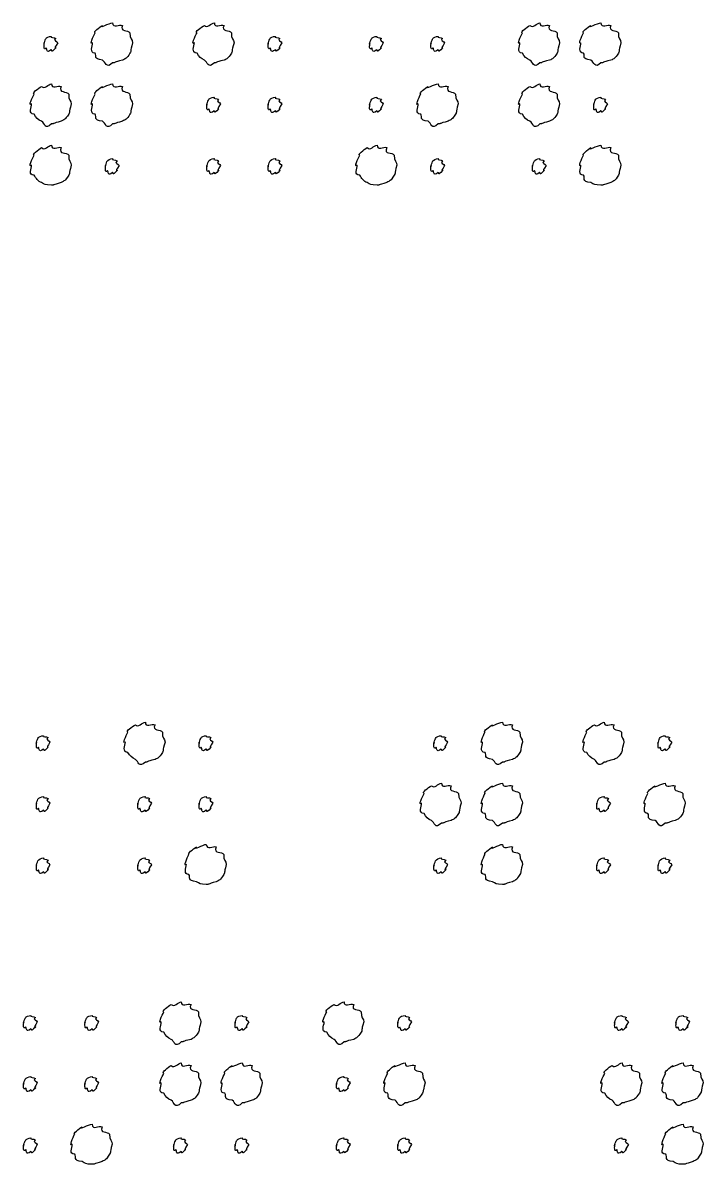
# Model space of a CAD drawing. Header units: millimetres. Extents: x 32 to 178, y 41 to 266.
# Drawn here: x 147.73 to 159.36, y 210.85 to 230.36 of the extents above; entities that cross this region are included whole.
import ezdxf

# ---------------------------------------------------------------- set-up
doc = ezdxf.new("R2010")
doc.units = ezdxf.units.MM
doc.layers.get('0').update_dxf_attribs({"linetype": 'CONTINUOUS'})

msp = doc.modelspace()

# ---------------------------------------------------------------- linework, layer by layer
at = {"color": 0}
for p, q in [((149.268, 230.357), (149.268, 230.357)), ((151.008, 230.357), (151.008, 230.357)), ((156.573, 230.357), (156.573, 230.357)), ((157.614, 230.357), (157.614, 230.357)), ((148.22, 230.125), (148.22, 230.125)), ((152.05, 230.125), (152.05, 230.125)), ((153.785, 230.125), (153.785, 230.125)), ((154.832, 230.125), (154.832, 230.125)), ((148.226, 229.315), (148.226, 229.315)), ((149.268, 229.315), (149.268, 229.315)), ((154.832, 229.315), (154.832, 229.315)), ((156.573, 229.315), (156.573, 229.315)), ((151.003, 229.084), (151.003, 229.084)), ((152.05, 229.084), (152.05, 229.084)), ((153.785, 229.084), (153.785, 229.084)), ((157.614, 229.084), (157.614, 229.084)), ((148.226, 228.268), (148.226, 228.268)), ((153.79, 228.268), (153.79, 228.268)), ((157.614, 228.268), (157.614, 228.268)), ((149.268, 228.036), (149.268, 228.036)), ((151.003, 228.036), (151.003, 228.036)), ((152.05, 228.036), (152.05, 228.036)), ((154.832, 228.036), (154.832, 228.036)), ((156.567, 228.036), (156.567, 228.036)), ((149.829, 218.408), (149.829, 218.408)), ((155.932, 218.408), (155.932, 218.408)), ((157.672, 218.408), (157.672, 218.408)), ((148.088, 218.176), (148.088, 218.176)), ((150.87, 218.176), (150.87, 218.176)), ((154.885, 218.176), (154.885, 218.176)), ((158.714, 218.176), (158.714, 218.176)), ((154.89, 217.366), (154.89, 217.366)), ((155.932, 217.366), (155.932, 217.366)), ((158.714, 217.366), (158.714, 217.366)), ((148.088, 217.135), (148.088, 217.135)), ((149.823, 217.135), (149.823, 217.135)), ((150.87, 217.135), (150.87, 217.135)), ((157.667, 217.135), (157.667, 217.135)), ((150.87, 216.319), (150.87, 216.319)), ((155.932, 216.319), (155.932, 216.319)), ((148.088, 216.087), (148.088, 216.087)), ((149.823, 216.087), (149.823, 216.087)), ((154.885, 216.087), (154.885, 216.087)), ((157.667, 216.087), (157.667, 216.087)), ((158.714, 216.087), (158.714, 216.087)), ((150.443, 213.628), (150.443, 213.628)), ((153.225, 213.628), (153.225, 213.628)), ((147.872, 213.396), (147.872, 213.396)), ((148.919, 213.396), (148.919, 213.396)), ((151.485, 213.396), (151.485, 213.396)), ((154.267, 213.396), (154.267, 213.396)), ((157.973, 213.396), (157.973, 213.396)), ((159.02, 213.396), (159.02, 213.396)), ((150.443, 212.586), (150.443, 212.586)), ((151.485, 212.586), (151.485, 212.586)), ((154.267, 212.586), (154.267, 212.586)), ((157.978, 212.586), (157.978, 212.586)), ((159.02, 212.586), (159.02, 212.586)), ((147.872, 212.354), (147.872, 212.354)), ((148.919, 212.354), (148.919, 212.354)), ((153.22, 212.354), (153.22, 212.354)), ((148.919, 211.539), (148.919, 211.539)), ((159.02, 211.539), (159.02, 211.539)), ((147.872, 211.307), (147.872, 211.307)), ((150.438, 211.307), (150.438, 211.307)), ((151.485, 211.307), (151.485, 211.307)), ((153.22, 211.307), (153.22, 211.307)), ((154.267, 211.307), (154.267, 211.307)), ((157.973, 211.307), (157.973, 211.307))]:
    msp.add_line(p, q, dxfattribs=at)
for points in [[(149.097, 230.313), (149.038, 230.255), (149.208, 230.357), (149.268, 230.357)], [(149.268, 230.357), (149.273, 230.255), (149.383, 230.342), (149.438, 230.313)], [(150.837, 230.313), (150.89, 230.255), (150.949, 230.357), (151.008, 230.357)], [(151.008, 230.357), (151.004, 230.255), (151.118, 230.342), (151.173, 230.313)], [(156.402, 230.313), (156.454, 230.255), (156.513, 230.357), (156.573, 230.357)], [(156.573, 230.357), (156.568, 230.255), (156.683, 230.342), (156.738, 230.313)], [(157.444, 230.313), (157.384, 230.255), (157.555, 230.357), (157.614, 230.357)], [(157.614, 230.357), (157.62, 230.255), (157.73, 230.342), (157.786, 230.313)], [(148.132, 230.092), (148.127, 230.101), (148.183, 230.125), (148.22, 230.125)], [(148.22, 230.125), (148.193, 230.101), (148.276, 230.114), (148.298, 230.092)], [(148.926, 230.015), (148.868, 229.968), (148.94, 230.131), (148.97, 230.186)], [(148.97, 230.186), (148.931, 230.197), (149.044, 230.283), (149.097, 230.313)], [(149.438, 230.313), (149.383, 230.197), (149.535, 230.241), (149.565, 230.186)], [(149.565, 230.186), (149.56, 230.087), (149.61, 230.073), (149.61, 230.015)], [(150.666, 230.015), (150.603, 229.968), (150.68, 230.131), (150.711, 230.186)], [(150.711, 230.186), (150.662, 230.197), (150.782, 230.283), (150.837, 230.313)], [(151.173, 230.313), (151.114, 230.197), (151.27, 230.241), (151.3, 230.186)], [(151.3, 230.186), (151.291, 230.087), (151.344, 230.073), (151.344, 230.015)], [(151.962, 230.092), (151.959, 230.101), (152.013, 230.125), (152.05, 230.125)], [(152.05, 230.125), (152.025, 230.101), (152.105, 230.114), (152.127, 230.092)], [(153.697, 230.092), (153.691, 230.101), (153.748, 230.125), (153.785, 230.125)], [(153.785, 230.125), (153.757, 230.101), (153.84, 230.114), (153.862, 230.092)], [(154.744, 230.092), (154.741, 230.101), (154.795, 230.125), (154.832, 230.125)], [(154.832, 230.125), (154.807, 230.101), (154.887, 230.114), (154.909, 230.092)], [(156.231, 230.015), (156.168, 229.968), (156.245, 230.131), (156.275, 230.186)], [(156.275, 230.186), (156.227, 230.197), (156.347, 230.283), (156.402, 230.313)], [(156.738, 230.313), (156.679, 230.197), (156.834, 230.241), (156.865, 230.186)], [(156.865, 230.186), (156.855, 230.087), (156.909, 230.073), (156.909, 230.015)], [(157.273, 230.015), (157.215, 229.968), (157.287, 230.131), (157.317, 230.186)], [(157.317, 230.186), (157.278, 230.197), (157.391, 230.283), (157.444, 230.313)], [(157.786, 230.313), (157.73, 230.197), (157.882, 230.241), (157.912, 230.186)], [(157.912, 230.186), (157.907, 230.087), (157.956, 230.073), (157.956, 230.015)], [(148.099, 230.015), (148.083, 229.939), (148.11, 230.07), (148.132, 230.092)], [(148.132, 229.927), (148.083, 229.873), (148.099, 229.978), (148.099, 230.015)], [(148.298, 230.092), (148.237, 230.057), (148.331, 230.044), (148.331, 230.015)], [(148.331, 230.015), (148.237, 229.873), (148.32, 229.949), (148.298, 229.927)], [(148.97, 229.839), (148.868, 229.847), (148.926, 229.952), (148.926, 230.015)], [(149.61, 230.015), (149.56, 229.847), (149.594, 229.894), (149.565, 229.839)], [(150.711, 229.839), (150.603, 229.847), (150.666, 229.952), (150.666, 230.015)], [(151.344, 230.015), (151.291, 229.847), (151.329, 229.894), (151.3, 229.839)], [(151.929, 230.015), (151.915, 229.939), (151.94, 230.07), (151.962, 230.092)], [(151.962, 229.927), (151.915, 229.873), (151.929, 229.978), (151.929, 230.015)], [(152.127, 230.092), (152.069, 230.057), (152.16, 230.044), (152.16, 230.015)], [(152.16, 230.015), (152.069, 229.873), (152.149, 229.949), (152.127, 229.927)], [(153.664, 230.015), (153.647, 229.939), (153.675, 230.07), (153.697, 230.092)], [(153.697, 229.927), (153.647, 229.873), (153.664, 229.978), (153.664, 230.015)], [(153.862, 230.092), (153.802, 230.057), (153.895, 230.044), (153.895, 230.015)], [(153.895, 230.015), (153.802, 229.873), (153.884, 229.949), (153.862, 229.927)], [(154.711, 230.015), (154.697, 229.939), (154.722, 230.07), (154.744, 230.092)], [(154.744, 229.927), (154.697, 229.873), (154.711, 229.978), (154.711, 230.015)], [(154.909, 230.092), (154.851, 230.057), (154.942, 230.044), (154.942, 230.015)], [(154.942, 230.015), (154.851, 229.873), (154.932, 229.949), (154.909, 229.927)], [(156.275, 229.839), (156.168, 229.847), (156.231, 229.952), (156.231, 230.015)], [(156.909, 230.015), (156.855, 229.847), (156.894, 229.894), (156.865, 229.839)], [(157.317, 229.839), (157.215, 229.847), (157.273, 229.952), (157.273, 230.015)], [(157.956, 230.015), (157.907, 229.847), (157.941, 229.894), (157.912, 229.839)], [(148.22, 229.894), (148.127, 229.829), (148.154, 229.905), (148.132, 229.927)], [(148.298, 229.927), (148.193, 229.829), (148.249, 229.894), (148.22, 229.894)], [(149.097, 229.718), (148.931, 229.741), (149.003, 229.786), (148.97, 229.839)], [(149.565, 229.839), (149.501, 229.741), (149.494, 229.747), (149.438, 229.718)], [(150.837, 229.718), (150.779, 229.741), (150.739, 229.786), (150.711, 229.839)], [(151.3, 229.839), (151.232, 229.741), (151.229, 229.747), (151.173, 229.718)], [(152.05, 229.894), (151.959, 229.829), (151.984, 229.905), (151.962, 229.927)], [(152.127, 229.927), (152.025, 229.829), (152.079, 229.894), (152.05, 229.894)], [(153.785, 229.894), (153.691, 229.829), (153.719, 229.905), (153.697, 229.927)], [(153.862, 229.927), (153.757, 229.829), (153.814, 229.894), (153.785, 229.894)], [(154.832, 229.894), (154.741, 229.829), (154.766, 229.905), (154.744, 229.927)], [(154.909, 229.927), (154.807, 229.829), (154.861, 229.894), (154.832, 229.894)], [(156.402, 229.718), (156.344, 229.741), (156.304, 229.786), (156.275, 229.839)], [(156.865, 229.839), (156.796, 229.741), (156.793, 229.747), (156.738, 229.718)], [(157.444, 229.718), (157.278, 229.741), (157.35, 229.786), (157.317, 229.839)], [(157.912, 229.839), (157.847, 229.741), (157.841, 229.747), (157.786, 229.718)], [(149.268, 229.674), (149.155, 229.564), (149.152, 229.687), (149.097, 229.718)], [(149.438, 229.718), (149.273, 229.682), (149.326, 229.674), (149.268, 229.674)], [(151.008, 229.674), (150.89, 229.564), (150.893, 229.687), (150.837, 229.718)], [(151.173, 229.718), (151.004, 229.682), (151.063, 229.674), (151.008, 229.674)], [(156.573, 229.674), (156.454, 229.564), (156.457, 229.687), (156.402, 229.718)], [(156.738, 229.718), (156.568, 229.682), (156.628, 229.674), (156.573, 229.674)], [(157.614, 229.674), (157.502, 229.564), (157.499, 229.687), (157.444, 229.718)], [(157.786, 229.718), (157.62, 229.682), (157.672, 229.674), (157.614, 229.674)], [(147.928, 229.139), (147.88, 229.15), (148, 229.241), (148.055, 229.271)], [(148.055, 229.271), (148.107, 229.208), (148.167, 229.315), (148.226, 229.315)], [(148.226, 229.315), (148.222, 229.208), (148.336, 229.3), (148.391, 229.271)], [(148.391, 229.271), (148.332, 229.15), (148.488, 229.197), (148.518, 229.139)], [(148.97, 229.139), (148.931, 229.15), (149.044, 229.241), (149.097, 229.271)], [(149.097, 229.271), (149.038, 229.208), (149.208, 229.315), (149.268, 229.315)], [(149.268, 229.315), (149.273, 229.208), (149.383, 229.3), (149.438, 229.271)], [(149.438, 229.271), (149.383, 229.15), (149.535, 229.197), (149.565, 229.139)], [(154.535, 229.139), (154.496, 229.15), (154.609, 229.241), (154.661, 229.271)], [(154.661, 229.271), (154.602, 229.208), (154.773, 229.315), (154.832, 229.315)], [(154.832, 229.315), (154.838, 229.208), (154.948, 229.3), (155.003, 229.271)], [(155.003, 229.271), (154.948, 229.15), (155.099, 229.197), (155.13, 229.139)], [(156.275, 229.139), (156.227, 229.15), (156.347, 229.241), (156.402, 229.271)], [(156.402, 229.271), (156.454, 229.208), (156.513, 229.315), (156.573, 229.315)], [(156.573, 229.315), (156.568, 229.208), (156.683, 229.3), (156.738, 229.271)], [(156.738, 229.271), (156.679, 229.15), (156.834, 229.197), (156.865, 229.139)], [(147.884, 228.974), (147.821, 228.918), (147.898, 229.084), (147.928, 229.139)], [(147.928, 228.797), (147.821, 228.8), (147.884, 228.91), (147.884, 228.974)], [(148.518, 229.139), (148.509, 229.035), (148.562, 229.029), (148.562, 228.974)], [(148.562, 228.974), (148.509, 228.8), (148.547, 228.852), (148.518, 228.797)], [(148.926, 228.974), (148.868, 228.918), (148.94, 229.084), (148.97, 229.139)], [(148.97, 228.797), (148.868, 228.8), (148.926, 228.91), (148.926, 228.974)], [(149.565, 229.139), (149.56, 229.035), (149.61, 229.029), (149.61, 228.974)], [(149.61, 228.974), (149.56, 228.8), (149.594, 228.852), (149.565, 228.797)], [(150.881, 228.974), (150.865, 228.892), (150.893, 229.029), (150.914, 229.05)], [(150.914, 228.885), (150.865, 228.826), (150.881, 228.936), (150.881, 228.974)], [(150.914, 229.05), (150.909, 229.053), (150.966, 229.084), (151.003, 229.084)], [(151.003, 229.084), (150.975, 229.053), (151.058, 229.073), (151.08, 229.05)], [(151.08, 229.05), (151.019, 229.009), (151.113, 229.003), (151.113, 228.974)], [(151.113, 228.974), (151.019, 228.826), (151.102, 228.907), (151.08, 228.885)], [(151.929, 228.974), (151.915, 228.892), (151.94, 229.029), (151.962, 229.05)], [(151.962, 228.885), (151.915, 228.826), (151.929, 228.936), (151.929, 228.974)], [(151.962, 229.05), (151.959, 229.053), (152.013, 229.084), (152.05, 229.084)], [(152.05, 229.084), (152.025, 229.053), (152.105, 229.073), (152.127, 229.05)], [(152.127, 229.05), (152.069, 229.009), (152.16, 229.003), (152.16, 228.974)], [(152.16, 228.974), (152.069, 228.826), (152.149, 228.907), (152.127, 228.885)], [(153.664, 228.974), (153.647, 228.892), (153.675, 229.029), (153.697, 229.05)], [(153.697, 228.885), (153.647, 228.826), (153.664, 228.936), (153.664, 228.974)], [(153.697, 229.05), (153.691, 229.053), (153.748, 229.084), (153.785, 229.084)], [(153.785, 229.084), (153.757, 229.053), (153.84, 229.073), (153.862, 229.05)], [(153.862, 229.05), (153.802, 229.009), (153.895, 229.003), (153.895, 228.974)], [(153.895, 228.974), (153.802, 228.826), (153.884, 228.907), (153.862, 228.885)], [(154.491, 228.974), (154.433, 228.918), (154.504, 229.084), (154.535, 229.139)], [(154.535, 228.797), (154.433, 228.8), (154.491, 228.91), (154.491, 228.974)], [(155.13, 229.139), (155.125, 229.035), (155.174, 229.029), (155.174, 228.974)], [(155.174, 228.974), (155.125, 228.8), (155.159, 228.852), (155.13, 228.797)], [(156.231, 228.974), (156.168, 228.918), (156.245, 229.084), (156.275, 229.139)], [(156.275, 228.797), (156.168, 228.8), (156.231, 228.91), (156.231, 228.974)], [(156.865, 229.139), (156.855, 229.035), (156.909, 229.029), (156.909, 228.974)], [(156.909, 228.974), (156.855, 228.8), (156.894, 228.852), (156.865, 228.797)], [(157.493, 228.974), (157.479, 228.892), (157.504, 229.029), (157.526, 229.05)], [(157.526, 228.885), (157.479, 228.826), (157.493, 228.936), (157.493, 228.974)], [(157.526, 229.05), (157.523, 229.053), (157.577, 229.084), (157.614, 229.084)], [(157.614, 229.084), (157.59, 229.053), (157.67, 229.073), (157.692, 229.05)], [(157.692, 229.05), (157.634, 229.009), (157.725, 229.003), (157.725, 228.974)], [(157.725, 228.974), (157.634, 228.826), (157.714, 228.907), (157.692, 228.885)], [(148.055, 228.676), (147.997, 228.694), (147.957, 228.745), (147.928, 228.797)], [(148.518, 228.797), (148.449, 228.694), (148.446, 228.705), (148.391, 228.676)], [(149.097, 228.676), (148.931, 228.694), (149.003, 228.745), (148.97, 228.797)], [(149.565, 228.797), (149.501, 228.694), (149.494, 228.705), (149.438, 228.676)], [(151.003, 228.852), (150.909, 228.782), (150.937, 228.863), (150.914, 228.885)], [(151.08, 228.885), (150.975, 228.782), (151.032, 228.852), (151.003, 228.852)], [(152.05, 228.852), (151.959, 228.782), (151.984, 228.863), (151.962, 228.885)], [(152.127, 228.885), (152.025, 228.782), (152.079, 228.852), (152.05, 228.852)], [(153.785, 228.852), (153.691, 228.782), (153.719, 228.863), (153.697, 228.885)], [(153.862, 228.885), (153.757, 228.782), (153.814, 228.852), (153.785, 228.852)], [(154.661, 228.676), (154.496, 228.694), (154.568, 228.745), (154.535, 228.797)], [(155.13, 228.797), (155.065, 228.694), (155.058, 228.705), (155.003, 228.676)], [(156.402, 228.676), (156.344, 228.694), (156.304, 228.745), (156.275, 228.797)], [(156.865, 228.797), (156.796, 228.694), (156.793, 228.705), (156.738, 228.676)], [(157.614, 228.852), (157.523, 228.782), (157.548, 228.863), (157.526, 228.885)], [(157.692, 228.885), (157.59, 228.782), (157.643, 228.852), (157.614, 228.852)], [(148.226, 228.632), (148.107, 228.517), (148.11, 228.646), (148.055, 228.676)], [(148.391, 228.676), (148.222, 228.635), (148.281, 228.632), (148.226, 228.632)], [(149.268, 228.632), (149.155, 228.517), (149.152, 228.646), (149.097, 228.676)], [(149.438, 228.676), (149.273, 228.635), (149.326, 228.632), (149.268, 228.632)], [(154.832, 228.632), (154.719, 228.517), (154.716, 228.646), (154.661, 228.676)], [(155.003, 228.676), (154.838, 228.635), (154.89, 228.632), (154.832, 228.632)], [(156.573, 228.632), (156.454, 228.517), (156.457, 228.646), (156.402, 228.676)], [(156.738, 228.676), (156.568, 228.635), (156.628, 228.632), (156.573, 228.632)], [(147.928, 228.097), (147.88, 228.098), (148, 228.194), (148.055, 228.224)], [(148.055, 228.224), (148.107, 228.158), (148.167, 228.268), (148.226, 228.268)], [(148.226, 228.268), (148.222, 228.158), (148.336, 228.253), (148.391, 228.224)], [(148.391, 228.224), (148.332, 228.098), (148.488, 228.152), (148.518, 228.097)], [(153.493, 228.097), (153.445, 228.098), (153.565, 228.194), (153.62, 228.224)], [(153.62, 228.224), (153.672, 228.158), (153.731, 228.268), (153.79, 228.268)], [(153.79, 228.268), (153.786, 228.158), (153.901, 228.253), (153.956, 228.224)], [(153.956, 228.224), (153.896, 228.098), (154.052, 228.152), (154.083, 228.097)], [(157.317, 228.097), (157.278, 228.098), (157.391, 228.194), (157.444, 228.224)], [(157.444, 228.224), (157.384, 228.158), (157.555, 228.268), (157.614, 228.268)], [(157.614, 228.268), (157.62, 228.158), (157.73, 228.253), (157.786, 228.224)], [(157.786, 228.224), (157.73, 228.098), (157.882, 228.152), (157.912, 228.097)], [(147.884, 227.926), (147.821, 227.871), (147.898, 228.042), (147.928, 228.097)], [(148.518, 228.097), (148.509, 227.988), (148.562, 227.984), (148.562, 227.926)], [(149.146, 227.921), (149.133, 227.838), (149.158, 227.976), (149.179, 227.998)], [(149.179, 227.998), (149.177, 228.003), (149.231, 228.036), (149.268, 228.036)], [(149.268, 228.036), (149.243, 228.003), (149.323, 228.022), (149.345, 227.998)], [(149.345, 227.998), (149.287, 227.955), (149.378, 227.949), (149.378, 227.921)], [(150.881, 227.921), (150.865, 227.838), (150.893, 227.976), (150.914, 227.998)], [(150.914, 227.998), (150.909, 228.003), (150.966, 228.036), (151.003, 228.036)], [(151.003, 228.036), (150.975, 228.003), (151.058, 228.022), (151.08, 227.998)], [(151.08, 227.998), (151.019, 227.955), (151.113, 227.949), (151.113, 227.921)], [(151.929, 227.921), (151.915, 227.838), (151.94, 227.976), (151.962, 227.998)], [(151.962, 227.998), (151.959, 228.003), (152.013, 228.036), (152.05, 228.036)], [(152.05, 228.036), (152.025, 228.003), (152.105, 228.022), (152.127, 227.998)], [(152.127, 227.998), (152.069, 227.955), (152.16, 227.949), (152.16, 227.921)], [(153.449, 227.926), (153.385, 227.871), (153.463, 228.042), (153.493, 228.097)], [(154.083, 228.097), (154.073, 227.988), (154.127, 227.984), (154.127, 227.926)], [(154.711, 227.921), (154.697, 227.838), (154.722, 227.976), (154.744, 227.998)], [(154.744, 227.998), (154.741, 228.003), (154.795, 228.036), (154.832, 228.036)], [(154.832, 228.036), (154.807, 228.003), (154.887, 228.022), (154.909, 227.998)], [(154.909, 227.998), (154.851, 227.955), (154.942, 227.949), (154.942, 227.921)], [(156.446, 227.921), (156.429, 227.838), (156.457, 227.976), (156.479, 227.998)], [(156.479, 227.998), (156.474, 228.003), (156.53, 228.036), (156.567, 228.036)], [(156.567, 228.036), (156.539, 228.003), (156.622, 228.022), (156.644, 227.998)], [(156.644, 227.998), (156.584, 227.955), (156.677, 227.949), (156.677, 227.921)], [(157.273, 227.926), (157.215, 227.871), (157.287, 228.042), (157.317, 228.097)], [(157.912, 228.097), (157.907, 227.988), (157.956, 227.984), (157.956, 227.926)], [(147.928, 227.755), (147.821, 227.75), (147.884, 227.863), (147.884, 227.926)], [(148.562, 227.926), (148.509, 227.75), (148.547, 227.806), (148.518, 227.755)], [(149.179, 227.832), (149.133, 227.774), (149.146, 227.887), (149.146, 227.921)], [(149.268, 227.799), (149.177, 227.728), (149.202, 227.81), (149.179, 227.832)], [(149.345, 227.832), (149.243, 227.728), (149.297, 227.799), (149.268, 227.799)], [(149.378, 227.921), (149.287, 227.774), (149.367, 227.857), (149.345, 227.832)], [(150.914, 227.832), (150.865, 227.774), (150.881, 227.887), (150.881, 227.921)], [(151.003, 227.799), (150.909, 227.728), (150.937, 227.81), (150.914, 227.832)], [(151.08, 227.832), (150.975, 227.728), (151.032, 227.799), (151.003, 227.799)], [(151.113, 227.921), (151.019, 227.774), (151.102, 227.857), (151.08, 227.832)], [(151.962, 227.832), (151.915, 227.774), (151.929, 227.887), (151.929, 227.921)], [(152.05, 227.799), (151.959, 227.728), (151.984, 227.81), (151.962, 227.832)], [(152.127, 227.832), (152.025, 227.728), (152.079, 227.799), (152.05, 227.799)], [(152.16, 227.921), (152.069, 227.774), (152.149, 227.857), (152.127, 227.832)], [(153.493, 227.755), (153.385, 227.75), (153.449, 227.863), (153.449, 227.926)], [(154.127, 227.926), (154.073, 227.75), (154.112, 227.806), (154.083, 227.755)], [(154.744, 227.832), (154.697, 227.774), (154.711, 227.887), (154.711, 227.921)], [(154.832, 227.799), (154.741, 227.728), (154.766, 227.81), (154.744, 227.832)], [(154.909, 227.832), (154.807, 227.728), (154.861, 227.799), (154.832, 227.799)], [(154.942, 227.921), (154.851, 227.774), (154.932, 227.857), (154.909, 227.832)], [(156.479, 227.832), (156.429, 227.774), (156.446, 227.887), (156.446, 227.921)], [(156.567, 227.799), (156.474, 227.728), (156.501, 227.81), (156.479, 227.832)], [(156.644, 227.832), (156.539, 227.728), (156.596, 227.799), (156.567, 227.799)], [(156.677, 227.921), (156.584, 227.774), (156.666, 227.857), (156.644, 227.832)], [(157.317, 227.755), (157.215, 227.75), (157.273, 227.863), (157.273, 227.926)], [(157.956, 227.926), (157.907, 227.75), (157.941, 227.806), (157.912, 227.755)], [(148.055, 227.628), (147.997, 227.646), (147.957, 227.703), (147.928, 227.755)], [(148.226, 227.584), (148.107, 227.584), (148.11, 227.598), (148.055, 227.628)], [(148.391, 227.628), (148.222, 227.584), (148.281, 227.584), (148.226, 227.584)], [(148.518, 227.755), (148.449, 227.646), (148.446, 227.662), (148.391, 227.628)], [(153.62, 227.628), (153.562, 227.646), (153.522, 227.703), (153.493, 227.755)], [(153.79, 227.584), (153.672, 227.584), (153.675, 227.598), (153.62, 227.628)], [(153.956, 227.628), (153.786, 227.584), (153.846, 227.584), (153.79, 227.584)], [(154.083, 227.755), (154.014, 227.646), (154.011, 227.662), (153.956, 227.628)], [(157.444, 227.628), (157.278, 227.646), (157.35, 227.703), (157.317, 227.755)], [(157.614, 227.584), (157.502, 227.584), (157.499, 227.598), (157.444, 227.628)], [(157.786, 227.628), (157.62, 227.584), (157.672, 227.584), (157.614, 227.584)], [(157.912, 227.755), (157.847, 227.646), (157.841, 227.662), (157.786, 227.628)], [(149.487, 218.066), (149.424, 218.019), (149.501, 218.182), (149.531, 218.237)], [(149.531, 218.237), (149.483, 218.248), (149.602, 218.333), (149.658, 218.364)], [(149.658, 218.364), (149.71, 218.306), (149.769, 218.408), (149.829, 218.408)], [(149.829, 218.408), (149.824, 218.306), (149.939, 218.393), (149.994, 218.364)], [(149.994, 218.364), (149.935, 218.248), (150.09, 218.292), (150.121, 218.237)], [(150.121, 218.237), (150.111, 218.138), (150.165, 218.124), (150.165, 218.066)], [(155.59, 218.066), (155.532, 218.019), (155.604, 218.182), (155.634, 218.237)], [(155.634, 218.237), (155.596, 218.248), (155.709, 218.333), (155.761, 218.364)], [(155.761, 218.364), (155.702, 218.306), (155.873, 218.408), (155.932, 218.408)], [(155.932, 218.408), (155.937, 218.306), (156.048, 218.393), (156.103, 218.364)], [(156.103, 218.364), (156.048, 218.248), (156.199, 218.292), (156.229, 218.237)], [(156.229, 218.237), (156.224, 218.138), (156.274, 218.124), (156.274, 218.066)], [(157.331, 218.066), (157.267, 218.019), (157.345, 218.182), (157.375, 218.237)], [(157.375, 218.237), (157.327, 218.248), (157.446, 218.333), (157.502, 218.364)], [(157.502, 218.364), (157.554, 218.306), (157.613, 218.408), (157.672, 218.408)], [(157.672, 218.408), (157.668, 218.306), (157.783, 218.393), (157.838, 218.364)], [(157.838, 218.364), (157.778, 218.248), (157.934, 218.292), (157.964, 218.237)], [(157.964, 218.237), (157.955, 218.138), (158.008, 218.124), (158.008, 218.066)], [(147.967, 218.066), (147.953, 217.991), (147.978, 218.121), (148, 218.143)], [(148, 217.978), (147.953, 217.924), (147.967, 218.029), (147.967, 218.066)], [(148, 218.143), (147.997, 218.152), (148.051, 218.176), (148.088, 218.176)], [(148.088, 218.176), (148.063, 218.152), (148.143, 218.166), (148.165, 218.143)], [(148.165, 218.143), (148.107, 218.108), (148.198, 218.095), (148.198, 218.066)], [(148.198, 218.066), (148.107, 217.924), (148.187, 218), (148.165, 217.978)], [(149.531, 217.89), (149.424, 217.898), (149.487, 218.003), (149.487, 218.066)], [(150.165, 218.066), (150.111, 217.898), (150.15, 217.945), (150.121, 217.89)], [(150.749, 218.066), (150.735, 217.991), (150.76, 218.121), (150.782, 218.143)], [(150.782, 217.978), (150.735, 217.924), (150.749, 218.029), (150.749, 218.066)], [(150.782, 218.143), (150.779, 218.152), (150.833, 218.176), (150.87, 218.176)], [(150.87, 218.176), (150.846, 218.152), (150.925, 218.166), (150.948, 218.143)], [(150.948, 218.143), (150.89, 218.108), (150.981, 218.095), (150.981, 218.066)], [(150.981, 218.066), (150.89, 217.924), (150.969, 218), (150.948, 217.978)], [(154.763, 218.066), (154.747, 217.991), (154.774, 218.121), (154.796, 218.143)], [(154.796, 217.978), (154.747, 217.924), (154.763, 218.029), (154.763, 218.066)], [(154.796, 218.143), (154.791, 218.152), (154.848, 218.176), (154.885, 218.176)], [(154.885, 218.176), (154.857, 218.152), (154.94, 218.166), (154.962, 218.143)], [(154.962, 218.143), (154.901, 218.108), (154.995, 218.095), (154.995, 218.066)], [(154.995, 218.066), (154.901, 217.924), (154.984, 218), (154.962, 217.978)], [(155.634, 217.89), (155.532, 217.898), (155.59, 218.003), (155.59, 218.066)], [(156.274, 218.066), (156.224, 217.898), (156.259, 217.945), (156.229, 217.89)], [(157.375, 217.89), (157.267, 217.898), (157.331, 218.003), (157.331, 218.066)], [(158.008, 218.066), (157.955, 217.898), (157.993, 217.945), (157.964, 217.89)], [(158.593, 218.066), (158.579, 217.991), (158.604, 218.121), (158.626, 218.143)], [(158.626, 217.978), (158.579, 217.924), (158.593, 218.029), (158.593, 218.066)], [(158.626, 218.143), (158.623, 218.152), (158.677, 218.176), (158.714, 218.176)], [(158.714, 218.176), (158.689, 218.152), (158.769, 218.166), (158.791, 218.143)], [(158.791, 218.143), (158.733, 218.108), (158.824, 218.095), (158.824, 218.066)], [(158.824, 218.066), (158.733, 217.924), (158.813, 218), (158.791, 217.978)], [(148.088, 217.945), (147.997, 217.88), (148.022, 217.956), (148, 217.978)], [(148.165, 217.978), (148.063, 217.88), (148.117, 217.945), (148.088, 217.945)], [(149.658, 217.769), (149.6, 217.792), (149.56, 217.837), (149.531, 217.89)], [(150.121, 217.89), (150.052, 217.792), (150.049, 217.798), (149.994, 217.769)], [(150.87, 217.945), (150.779, 217.88), (150.804, 217.956), (150.782, 217.978)], [(150.948, 217.978), (150.846, 217.88), (150.899, 217.945), (150.87, 217.945)], [(154.885, 217.945), (154.791, 217.88), (154.818, 217.956), (154.796, 217.978)], [(154.962, 217.978), (154.857, 217.88), (154.914, 217.945), (154.885, 217.945)], [(155.761, 217.769), (155.596, 217.792), (155.667, 217.837), (155.634, 217.89)], [(156.229, 217.89), (156.165, 217.792), (156.158, 217.798), (156.103, 217.769)], [(157.502, 217.769), (157.444, 217.792), (157.404, 217.837), (157.375, 217.89)], [(157.964, 217.89), (157.896, 217.792), (157.893, 217.798), (157.838, 217.769)], [(158.714, 217.945), (158.623, 217.88), (158.648, 217.956), (158.626, 217.978)], [(158.791, 217.978), (158.689, 217.88), (158.743, 217.945), (158.714, 217.945)], [(149.829, 217.725), (149.71, 217.616), (149.713, 217.738), (149.658, 217.769)], [(149.994, 217.769), (149.824, 217.733), (149.884, 217.725), (149.829, 217.725)], [(155.932, 217.725), (155.819, 217.616), (155.816, 217.738), (155.761, 217.769)], [(156.103, 217.769), (155.937, 217.733), (155.99, 217.725), (155.932, 217.725)], [(157.672, 217.725), (157.554, 217.616), (157.557, 217.738), (157.502, 217.769)], [(157.838, 217.769), (157.668, 217.733), (157.728, 217.725), (157.672, 217.725)], [(154.593, 217.19), (154.544, 217.201), (154.664, 217.292), (154.719, 217.322)], [(154.719, 217.322), (154.772, 217.259), (154.831, 217.366), (154.89, 217.366)], [(154.89, 217.366), (154.886, 217.259), (155, 217.351), (155.055, 217.322)], [(155.055, 217.322), (154.996, 217.201), (155.152, 217.248), (155.182, 217.19)], [(155.634, 217.19), (155.596, 217.201), (155.709, 217.292), (155.761, 217.322)], [(155.761, 217.322), (155.702, 217.259), (155.873, 217.366), (155.932, 217.366)], [(155.932, 217.366), (155.937, 217.259), (156.048, 217.351), (156.103, 217.322)], [(156.103, 217.322), (156.048, 217.201), (156.199, 217.248), (156.229, 217.19)], [(158.417, 217.19), (158.378, 217.201), (158.491, 217.292), (158.543, 217.322)], [(158.543, 217.322), (158.484, 217.259), (158.655, 217.366), (158.714, 217.366)], [(158.714, 217.366), (158.72, 217.259), (158.83, 217.351), (158.885, 217.322)], [(158.885, 217.322), (158.83, 217.201), (158.981, 217.248), (159.012, 217.19)], [(147.967, 217.025), (147.953, 216.943), (147.978, 217.08), (148, 217.102)], [(148, 217.102), (147.997, 217.104), (148.051, 217.135), (148.088, 217.135)], [(148.088, 217.135), (148.063, 217.104), (148.143, 217.124), (148.165, 217.102)], [(148.165, 217.102), (148.107, 217.06), (148.198, 217.054), (148.198, 217.025)], [(149.702, 217.025), (149.685, 216.943), (149.713, 217.08), (149.735, 217.102)], [(149.735, 217.102), (149.729, 217.104), (149.786, 217.135), (149.823, 217.135)], [(149.823, 217.135), (149.795, 217.104), (149.878, 217.124), (149.9, 217.102)], [(149.9, 217.102), (149.84, 217.06), (149.933, 217.054), (149.933, 217.025)], [(150.749, 217.025), (150.735, 216.943), (150.76, 217.08), (150.782, 217.102)], [(150.782, 217.102), (150.779, 217.104), (150.833, 217.135), (150.87, 217.135)], [(150.87, 217.135), (150.846, 217.104), (150.925, 217.124), (150.948, 217.102)], [(150.948, 217.102), (150.89, 217.06), (150.981, 217.054), (150.981, 217.025)], [(154.548, 217.025), (154.485, 216.969), (154.562, 217.135), (154.593, 217.19)], [(155.182, 217.19), (155.172, 217.086), (155.226, 217.08), (155.226, 217.025)], [(155.59, 217.025), (155.532, 216.969), (155.604, 217.135), (155.634, 217.19)], [(156.229, 217.19), (156.224, 217.086), (156.274, 217.08), (156.274, 217.025)], [(157.546, 217.025), (157.529, 216.943), (157.557, 217.08), (157.579, 217.102)], [(157.579, 217.102), (157.573, 217.104), (157.63, 217.135), (157.667, 217.135)], [(157.667, 217.135), (157.639, 217.104), (157.722, 217.124), (157.744, 217.102)], [(157.744, 217.102), (157.684, 217.06), (157.777, 217.054), (157.777, 217.025)], [(158.373, 217.025), (158.315, 216.969), (158.386, 217.135), (158.417, 217.19)], [(159.012, 217.19), (159.006, 217.086), (159.056, 217.08), (159.056, 217.025)], [(148, 216.936), (147.953, 216.877), (147.967, 216.987), (147.967, 217.025)], [(148.088, 216.903), (147.997, 216.833), (148.022, 216.914), (148, 216.936)], [(148.165, 216.936), (148.063, 216.833), (148.117, 216.903), (148.088, 216.903)], [(148.198, 217.025), (148.107, 216.877), (148.187, 216.958), (148.165, 216.936)], [(149.735, 216.936), (149.685, 216.877), (149.702, 216.987), (149.702, 217.025)], [(149.823, 216.903), (149.729, 216.833), (149.757, 216.914), (149.735, 216.936)], [(149.9, 216.936), (149.795, 216.833), (149.852, 216.903), (149.823, 216.903)], [(149.933, 217.025), (149.84, 216.877), (149.922, 216.958), (149.9, 216.936)], [(150.782, 216.936), (150.735, 216.877), (150.749, 216.987), (150.749, 217.025)], [(150.87, 216.903), (150.779, 216.833), (150.804, 216.914), (150.782, 216.936)], [(150.948, 216.936), (150.846, 216.833), (150.899, 216.903), (150.87, 216.903)], [(150.981, 217.025), (150.89, 216.877), (150.969, 216.958), (150.948, 216.936)], [(154.593, 216.848), (154.485, 216.851), (154.548, 216.961), (154.548, 217.025)], [(155.226, 217.025), (155.172, 216.851), (155.211, 216.903), (155.182, 216.848)], [(155.634, 216.848), (155.532, 216.851), (155.59, 216.961), (155.59, 217.025)], [(156.274, 217.025), (156.224, 216.851), (156.259, 216.903), (156.229, 216.848)], [(157.579, 216.936), (157.529, 216.877), (157.546, 216.987), (157.546, 217.025)], [(157.667, 216.903), (157.573, 216.833), (157.601, 216.914), (157.579, 216.936)], [(157.744, 216.936), (157.639, 216.833), (157.696, 216.903), (157.667, 216.903)], [(157.777, 217.025), (157.684, 216.877), (157.766, 216.958), (157.744, 216.936)], [(158.417, 216.848), (158.315, 216.851), (158.373, 216.961), (158.373, 217.025)], [(159.056, 217.025), (159.006, 216.851), (159.041, 216.903), (159.012, 216.848)], [(154.719, 216.727), (154.661, 216.745), (154.621, 216.796), (154.593, 216.848)], [(154.89, 216.683), (154.772, 216.569), (154.774, 216.697), (154.719, 216.727)], [(155.055, 216.727), (154.886, 216.686), (154.945, 216.683), (154.89, 216.683)], [(155.182, 216.848), (155.113, 216.745), (155.111, 216.756), (155.055, 216.727)], [(155.761, 216.727), (155.596, 216.745), (155.667, 216.796), (155.634, 216.848)], [(155.932, 216.683), (155.819, 216.569), (155.816, 216.697), (155.761, 216.727)], [(156.103, 216.727), (155.937, 216.686), (155.99, 216.683), (155.932, 216.683)], [(156.229, 216.848), (156.165, 216.745), (156.158, 216.756), (156.103, 216.727)], [(158.543, 216.727), (158.378, 216.745), (158.449, 216.796), (158.417, 216.848)], [(158.714, 216.683), (158.601, 216.569), (158.598, 216.697), (158.543, 216.727)], [(158.885, 216.727), (158.72, 216.686), (158.772, 216.683), (158.714, 216.683)], [(159.012, 216.848), (158.947, 216.745), (158.94, 216.756), (158.885, 216.727)], [(150.7, 216.275), (150.64, 216.209), (150.811, 216.319), (150.87, 216.319)], [(150.87, 216.319), (150.876, 216.209), (150.986, 216.304), (151.041, 216.275)], [(155.761, 216.275), (155.702, 216.209), (155.873, 216.319), (155.932, 216.319)], [(155.932, 216.319), (155.937, 216.209), (156.048, 216.304), (156.103, 216.275)], [(148, 216.049), (147.997, 216.055), (148.051, 216.087), (148.088, 216.087)], [(148.088, 216.087), (148.063, 216.055), (148.143, 216.074), (148.165, 216.049)], [(149.735, 216.049), (149.729, 216.055), (149.786, 216.087), (149.823, 216.087)], [(149.823, 216.087), (149.795, 216.055), (149.878, 216.074), (149.9, 216.049)], [(150.529, 215.977), (150.471, 215.922), (150.542, 216.093), (150.573, 216.148)], [(150.573, 216.148), (150.534, 216.149), (150.647, 216.245), (150.7, 216.275)], [(151.041, 216.275), (150.986, 216.149), (151.138, 216.203), (151.168, 216.148)], [(151.168, 216.148), (151.162, 216.039), (151.212, 216.035), (151.212, 215.977)], [(154.796, 216.049), (154.791, 216.055), (154.848, 216.087), (154.885, 216.087)], [(154.885, 216.087), (154.857, 216.055), (154.94, 216.074), (154.962, 216.049)], [(155.59, 215.977), (155.532, 215.922), (155.604, 216.093), (155.634, 216.148)], [(155.634, 216.148), (155.596, 216.149), (155.709, 216.245), (155.761, 216.275)], [(156.103, 216.275), (156.048, 216.149), (156.199, 216.203), (156.229, 216.148)], [(156.229, 216.148), (156.224, 216.039), (156.274, 216.035), (156.274, 215.977)], [(157.579, 216.049), (157.573, 216.055), (157.63, 216.087), (157.667, 216.087)], [(157.667, 216.087), (157.639, 216.055), (157.722, 216.074), (157.744, 216.049)], [(158.626, 216.049), (158.623, 216.055), (158.677, 216.087), (158.714, 216.087)], [(158.714, 216.087), (158.689, 216.055), (158.769, 216.074), (158.791, 216.049)], [(147.967, 215.972), (147.953, 215.889), (147.978, 216.027), (148, 216.049)], [(148, 215.883), (147.953, 215.826), (147.967, 215.938), (147.967, 215.972)], [(148.165, 216.049), (148.107, 216.006), (148.198, 216.001), (148.198, 215.972)], [(148.198, 215.972), (148.107, 215.826), (148.187, 215.908), (148.165, 215.883)], [(149.702, 215.972), (149.685, 215.889), (149.713, 216.027), (149.735, 216.049)], [(149.735, 215.883), (149.685, 215.826), (149.702, 215.938), (149.702, 215.972)], [(149.9, 216.049), (149.84, 216.006), (149.933, 216.001), (149.933, 215.972)], [(149.933, 215.972), (149.84, 215.826), (149.922, 215.908), (149.9, 215.883)], [(150.573, 215.806), (150.471, 215.801), (150.529, 215.914), (150.529, 215.977)], [(151.212, 215.977), (151.162, 215.801), (151.197, 215.857), (151.168, 215.806)], [(154.763, 215.972), (154.747, 215.889), (154.774, 216.027), (154.796, 216.049)], [(154.796, 215.883), (154.747, 215.826), (154.763, 215.938), (154.763, 215.972)], [(154.962, 216.049), (154.901, 216.006), (154.995, 216.001), (154.995, 215.972)], [(154.995, 215.972), (154.901, 215.826), (154.984, 215.908), (154.962, 215.883)], [(155.634, 215.806), (155.532, 215.801), (155.59, 215.914), (155.59, 215.977)], [(156.274, 215.977), (156.224, 215.801), (156.259, 215.857), (156.229, 215.806)], [(157.546, 215.972), (157.529, 215.889), (157.557, 216.027), (157.579, 216.049)], [(157.579, 215.883), (157.529, 215.826), (157.546, 215.938), (157.546, 215.972)], [(157.744, 216.049), (157.684, 216.006), (157.777, 216.001), (157.777, 215.972)], [(157.777, 215.972), (157.684, 215.826), (157.766, 215.908), (157.744, 215.883)], [(158.593, 215.972), (158.579, 215.889), (158.604, 216.027), (158.626, 216.049)], [(158.626, 215.883), (158.579, 215.826), (158.593, 215.938), (158.593, 215.972)], [(158.791, 216.049), (158.733, 216.006), (158.824, 216.001), (158.824, 215.972)], [(158.824, 215.972), (158.733, 215.826), (158.813, 215.908), (158.791, 215.883)], [(148.088, 215.85), (147.997, 215.779), (148.022, 215.862), (148, 215.883)], [(148.165, 215.883), (148.063, 215.779), (148.117, 215.85), (148.088, 215.85)], [(149.823, 215.85), (149.729, 215.779), (149.757, 215.862), (149.735, 215.883)], [(149.9, 215.883), (149.795, 215.779), (149.852, 215.85), (149.823, 215.85)], [(150.7, 215.68), (150.534, 215.698), (150.606, 215.754), (150.573, 215.806)], [(151.168, 215.806), (151.103, 215.698), (151.096, 215.713), (151.041, 215.68)], [(154.885, 215.85), (154.791, 215.779), (154.818, 215.862), (154.796, 215.883)], [(154.962, 215.883), (154.857, 215.779), (154.914, 215.85), (154.885, 215.85)], [(155.761, 215.68), (155.596, 215.698), (155.667, 215.754), (155.634, 215.806)], [(156.229, 215.806), (156.165, 215.698), (156.158, 215.713), (156.103, 215.68)], [(157.667, 215.85), (157.573, 215.779), (157.601, 215.862), (157.579, 215.883)], [(157.744, 215.883), (157.639, 215.779), (157.696, 215.85), (157.667, 215.85)], [(158.714, 215.85), (158.623, 215.779), (158.648, 215.862), (158.626, 215.883)], [(158.791, 215.883), (158.689, 215.779), (158.743, 215.85), (158.714, 215.85)], [(150.87, 215.635), (150.757, 215.635), (150.755, 215.649), (150.7, 215.68)], [(151.041, 215.68), (150.876, 215.635), (150.928, 215.635), (150.87, 215.635)], [(155.932, 215.635), (155.819, 215.635), (155.816, 215.649), (155.761, 215.68)], [(156.103, 215.68), (155.937, 215.635), (155.99, 215.635), (155.932, 215.635)], [(150.145, 213.457), (150.097, 213.468), (150.217, 213.553), (150.272, 213.584)], [(150.272, 213.584), (150.325, 213.526), (150.384, 213.628), (150.443, 213.628)], [(150.443, 213.628), (150.439, 213.526), (150.554, 213.613), (150.609, 213.584)], [(150.609, 213.584), (150.549, 213.468), (150.705, 213.512), (150.735, 213.457)], [(152.928, 213.457), (152.879, 213.468), (152.999, 213.553), (153.054, 213.584)], [(153.054, 213.584), (153.107, 213.526), (153.166, 213.628), (153.225, 213.628)], [(153.225, 213.628), (153.221, 213.526), (153.336, 213.613), (153.391, 213.584)], [(153.391, 213.584), (153.332, 213.468), (153.487, 213.512), (153.518, 213.457)], [(147.75, 213.286), (147.734, 213.21), (147.762, 213.341), (147.784, 213.363)], [(147.784, 213.363), (147.778, 213.371), (147.835, 213.396), (147.872, 213.396)], [(147.872, 213.396), (147.844, 213.371), (147.927, 213.385), (147.949, 213.363)], [(147.949, 213.363), (147.888, 213.327), (147.982, 213.315), (147.982, 213.286)], [(148.798, 213.286), (148.784, 213.21), (148.809, 213.341), (148.831, 213.363)], [(148.831, 213.363), (148.828, 213.371), (148.882, 213.396), (148.919, 213.396)], [(148.919, 213.396), (148.894, 213.371), (148.974, 213.385), (148.996, 213.363)], [(148.996, 213.363), (148.939, 213.327), (149.029, 213.315), (149.029, 213.286)], [(150.101, 213.286), (150.038, 213.239), (150.115, 213.402), (150.145, 213.457)], [(150.735, 213.457), (150.726, 213.358), (150.779, 213.344), (150.779, 213.286)], [(151.364, 213.286), (151.35, 213.21), (151.375, 213.341), (151.397, 213.363)], [(151.397, 213.363), (151.394, 213.371), (151.448, 213.396), (151.485, 213.396)], [(151.485, 213.396), (151.46, 213.371), (151.54, 213.385), (151.562, 213.363)], [(151.562, 213.363), (151.504, 213.327), (151.595, 213.315), (151.595, 213.286)], [(152.884, 213.286), (152.82, 213.239), (152.897, 213.402), (152.928, 213.457)], [(153.518, 213.457), (153.508, 213.358), (153.562, 213.344), (153.562, 213.286)], [(154.146, 213.286), (154.132, 213.21), (154.157, 213.341), (154.179, 213.363)], [(154.179, 213.363), (154.176, 213.371), (154.23, 213.396), (154.267, 213.396)], [(154.267, 213.396), (154.243, 213.371), (154.322, 213.385), (154.345, 213.363)], [(154.345, 213.363), (154.287, 213.327), (154.377, 213.315), (154.377, 213.286)], [(157.851, 213.286), (157.835, 213.21), (157.862, 213.341), (157.885, 213.363)], [(157.885, 213.363), (157.879, 213.371), (157.935, 213.396), (157.973, 213.396)], [(157.973, 213.396), (157.945, 213.371), (158.028, 213.385), (158.05, 213.363)], [(158.05, 213.363), (157.989, 213.327), (158.083, 213.315), (158.083, 213.286)], [(158.899, 213.286), (158.885, 213.21), (158.91, 213.341), (158.932, 213.363)], [(158.932, 213.363), (158.929, 213.371), (158.983, 213.396), (159.02, 213.396)], [(159.02, 213.396), (158.995, 213.371), (159.075, 213.385), (159.097, 213.363)], [(159.097, 213.363), (159.039, 213.327), (159.13, 213.315), (159.13, 213.286)], [(147.784, 213.198), (147.734, 213.144), (147.75, 213.249), (147.75, 213.286)], [(147.872, 213.165), (147.778, 213.1), (147.806, 213.175), (147.784, 213.198)], [(147.949, 213.198), (147.844, 213.1), (147.901, 213.165), (147.872, 213.165)], [(147.982, 213.286), (147.888, 213.144), (147.971, 213.22), (147.949, 213.198)], [(148.831, 213.198), (148.784, 213.144), (148.798, 213.249), (148.798, 213.286)], [(148.919, 213.165), (148.828, 213.1), (148.853, 213.175), (148.831, 213.198)], [(148.996, 213.198), (148.894, 213.1), (148.948, 213.165), (148.919, 213.165)], [(149.029, 213.286), (148.939, 213.144), (149.018, 213.22), (148.996, 213.198)], [(150.145, 213.11), (150.038, 213.118), (150.101, 213.222), (150.101, 213.286)], [(150.779, 213.286), (150.726, 213.118), (150.764, 213.165), (150.735, 213.11)], [(151.397, 213.198), (151.35, 213.144), (151.364, 213.249), (151.364, 213.286)], [(151.485, 213.165), (151.394, 213.1), (151.419, 213.175), (151.397, 213.198)], [(151.562, 213.198), (151.46, 213.1), (151.514, 213.165), (151.485, 213.165)], [(151.595, 213.286), (151.504, 213.144), (151.584, 213.22), (151.562, 213.198)], [(152.928, 213.11), (152.82, 213.118), (152.884, 213.222), (152.884, 213.286)], [(153.562, 213.286), (153.508, 213.118), (153.547, 213.165), (153.518, 213.11)], [(154.179, 213.198), (154.132, 213.144), (154.146, 213.249), (154.146, 213.286)], [(154.267, 213.165), (154.176, 213.1), (154.201, 213.175), (154.179, 213.198)], [(154.345, 213.198), (154.243, 213.1), (154.296, 213.165), (154.267, 213.165)], [(154.377, 213.286), (154.287, 213.144), (154.366, 213.22), (154.345, 213.198)], [(157.885, 213.198), (157.835, 213.144), (157.851, 213.249), (157.851, 213.286)], [(157.973, 213.165), (157.879, 213.1), (157.907, 213.175), (157.885, 213.198)], [(158.05, 213.198), (157.945, 213.1), (158.002, 213.165), (157.973, 213.165)], [(158.083, 213.286), (157.989, 213.144), (158.072, 213.22), (158.05, 213.198)], [(158.932, 213.198), (158.885, 213.144), (158.899, 213.249), (158.899, 213.286)], [(159.02, 213.165), (158.929, 213.1), (158.954, 213.175), (158.932, 213.198)], [(159.097, 213.198), (158.995, 213.1), (159.049, 213.165), (159.02, 213.165)], [(159.13, 213.286), (159.039, 213.144), (159.119, 213.22), (159.097, 213.198)], [(150.272, 212.988), (150.215, 213.012), (150.174, 213.057), (150.145, 213.11)], [(150.443, 212.944), (150.325, 212.835), (150.327, 212.958), (150.272, 212.988)], [(150.609, 212.988), (150.439, 212.953), (150.498, 212.944), (150.443, 212.944)], [(150.735, 213.11), (150.666, 213.012), (150.664, 213.017), (150.609, 212.988)], [(153.054, 212.988), (152.997, 213.012), (152.957, 213.057), (152.928, 213.11)], [(153.225, 212.944), (153.107, 212.835), (153.11, 212.958), (153.054, 212.988)], [(153.391, 212.988), (153.221, 212.953), (153.281, 212.944), (153.225, 212.944)], [(153.518, 213.11), (153.449, 213.012), (153.446, 213.017), (153.391, 212.988)], [(150.272, 212.542), (150.325, 212.478), (150.384, 212.586), (150.443, 212.586)], [(150.443, 212.586), (150.439, 212.478), (150.554, 212.571), (150.609, 212.542)], [(151.314, 212.542), (151.255, 212.478), (151.426, 212.586), (151.485, 212.586)], [(151.485, 212.586), (151.491, 212.478), (151.601, 212.571), (151.656, 212.542)], [(154.097, 212.542), (154.037, 212.478), (154.208, 212.586), (154.267, 212.586)], [(154.267, 212.586), (154.273, 212.478), (154.383, 212.571), (154.438, 212.542)], [(157.807, 212.542), (157.86, 212.478), (157.919, 212.586), (157.978, 212.586)], [(157.978, 212.586), (157.974, 212.478), (158.089, 212.571), (158.144, 212.542)], [(158.849, 212.542), (158.79, 212.478), (158.961, 212.586), (159.02, 212.586)], [(159.02, 212.586), (159.026, 212.478), (159.136, 212.571), (159.191, 212.542)], [(150.101, 212.244), (150.038, 212.189), (150.115, 212.354), (150.145, 212.409)], [(150.145, 212.409), (150.097, 212.421), (150.217, 212.512), (150.272, 212.542)], [(150.609, 212.542), (150.549, 212.421), (150.705, 212.467), (150.735, 212.409)], [(150.735, 212.409), (150.726, 212.306), (150.779, 212.299), (150.779, 212.244)], [(151.143, 212.244), (151.085, 212.189), (151.157, 212.354), (151.187, 212.409)], [(151.187, 212.409), (151.149, 212.421), (151.262, 212.512), (151.314, 212.542)], [(151.656, 212.542), (151.601, 212.421), (151.752, 212.467), (151.783, 212.409)], [(151.783, 212.409), (151.777, 212.306), (151.827, 212.299), (151.827, 212.244)], [(153.925, 212.244), (153.868, 212.189), (153.939, 212.354), (153.97, 212.409)], [(153.97, 212.409), (153.931, 212.421), (154.044, 212.512), (154.097, 212.542)], [(154.438, 212.542), (154.383, 212.421), (154.535, 212.467), (154.565, 212.409)], [(154.565, 212.409), (154.559, 212.306), (154.609, 212.299), (154.609, 212.244)], [(157.637, 212.244), (157.573, 212.189), (157.65, 212.354), (157.681, 212.409)], [(157.681, 212.409), (157.632, 212.421), (157.752, 212.512), (157.807, 212.542)], [(158.144, 212.542), (158.084, 212.421), (158.24, 212.467), (158.271, 212.409)], [(158.271, 212.409), (158.261, 212.306), (158.315, 212.299), (158.315, 212.244)], [(158.678, 212.244), (158.621, 212.189), (158.692, 212.354), (158.722, 212.409)], [(158.722, 212.409), (158.684, 212.421), (158.797, 212.512), (158.849, 212.542)], [(159.191, 212.542), (159.136, 212.421), (159.287, 212.467), (159.318, 212.409)], [(159.318, 212.409), (159.312, 212.306), (159.362, 212.299), (159.362, 212.244)], [(147.75, 212.244), (147.734, 212.163), (147.762, 212.299), (147.784, 212.321)], [(147.784, 212.156), (147.734, 212.097), (147.75, 212.207), (147.75, 212.244)], [(147.784, 212.321), (147.778, 212.324), (147.835, 212.354), (147.872, 212.354)], [(147.872, 212.354), (147.844, 212.324), (147.927, 212.343), (147.949, 212.321)], [(147.949, 212.321), (147.888, 212.28), (147.982, 212.273), (147.982, 212.244)], [(147.982, 212.244), (147.888, 212.097), (147.971, 212.178), (147.949, 212.156)], [(148.798, 212.244), (148.784, 212.163), (148.809, 212.299), (148.831, 212.321)], [(148.831, 212.156), (148.784, 212.097), (148.798, 212.207), (148.798, 212.244)], [(148.831, 212.321), (148.828, 212.324), (148.882, 212.354), (148.919, 212.354)], [(148.919, 212.354), (148.894, 212.324), (148.974, 212.343), (148.996, 212.321)], [(148.996, 212.321), (148.939, 212.28), (149.029, 212.273), (149.029, 212.244)], [(149.029, 212.244), (148.939, 212.097), (149.018, 212.178), (148.996, 212.156)], [(150.145, 212.068), (150.038, 212.071), (150.101, 212.181), (150.101, 212.244)], [(150.779, 212.244), (150.726, 212.071), (150.764, 212.123), (150.735, 212.068)], [(151.187, 212.068), (151.085, 212.071), (151.143, 212.181), (151.143, 212.244)], [(151.827, 212.244), (151.777, 212.071), (151.812, 212.123), (151.783, 212.068)], [(153.099, 212.244), (153.082, 212.163), (153.11, 212.299), (153.132, 212.321)], [(153.132, 212.156), (153.082, 212.097), (153.099, 212.207), (153.099, 212.244)], [(153.132, 212.321), (153.126, 212.324), (153.183, 212.354), (153.22, 212.354)], [(153.22, 212.354), (153.192, 212.324), (153.275, 212.343), (153.297, 212.321)], [(153.297, 212.321), (153.236, 212.28), (153.33, 212.273), (153.33, 212.244)], [(153.33, 212.244), (153.236, 212.097), (153.319, 212.178), (153.297, 212.156)], [(153.97, 212.068), (153.868, 212.071), (153.925, 212.181), (153.925, 212.244)], [(154.609, 212.244), (154.559, 212.071), (154.594, 212.123), (154.565, 212.068)], [(157.681, 212.068), (157.573, 212.071), (157.637, 212.181), (157.637, 212.244)], [(158.315, 212.244), (158.261, 212.071), (158.3, 212.123), (158.271, 212.068)], [(158.722, 212.068), (158.621, 212.071), (158.678, 212.181), (158.678, 212.244)], [(159.362, 212.244), (159.312, 212.071), (159.347, 212.123), (159.318, 212.068)], [(147.872, 212.123), (147.778, 212.053), (147.806, 212.134), (147.784, 212.156)], [(147.949, 212.156), (147.844, 212.053), (147.901, 212.123), (147.872, 212.123)], [(148.919, 212.123), (148.828, 212.053), (148.853, 212.134), (148.831, 212.156)], [(148.996, 212.156), (148.894, 212.053), (148.948, 212.123), (148.919, 212.123)], [(150.272, 211.946), (150.215, 211.964), (150.174, 212.015), (150.145, 212.068)], [(150.735, 212.068), (150.666, 211.964), (150.664, 211.975), (150.609, 211.946)], [(151.314, 211.946), (151.149, 211.964), (151.22, 212.015), (151.187, 212.068)], [(151.783, 212.068), (151.718, 211.964), (151.711, 211.975), (151.656, 211.946)], [(153.22, 212.123), (153.126, 212.053), (153.154, 212.134), (153.132, 212.156)], [(153.297, 212.156), (153.192, 212.053), (153.249, 212.123), (153.22, 212.123)], [(154.097, 211.946), (153.931, 211.964), (154.003, 212.015), (153.97, 212.068)], [(154.565, 212.068), (154.5, 211.964), (154.493, 211.975), (154.438, 211.946)], [(157.807, 211.946), (157.75, 211.964), (157.71, 212.015), (157.681, 212.068)], [(158.271, 212.068), (158.201, 211.964), (158.199, 211.975), (158.144, 211.946)], [(158.849, 211.946), (158.684, 211.964), (158.756, 212.015), (158.722, 212.068)], [(159.318, 212.068), (159.253, 211.964), (159.246, 211.975), (159.191, 211.946)], [(150.443, 211.902), (150.325, 211.788), (150.327, 211.916), (150.272, 211.946)], [(150.609, 211.946), (150.439, 211.905), (150.498, 211.902), (150.443, 211.902)], [(151.485, 211.902), (151.372, 211.788), (151.369, 211.916), (151.314, 211.946)], [(151.656, 211.946), (151.491, 211.905), (151.543, 211.902), (151.485, 211.902)], [(154.267, 211.902), (154.154, 211.788), (154.152, 211.916), (154.097, 211.946)], [(154.438, 211.946), (154.273, 211.905), (154.325, 211.902), (154.267, 211.902)], [(157.978, 211.902), (157.86, 211.788), (157.862, 211.916), (157.807, 211.946)], [(158.144, 211.946), (157.974, 211.905), (158.034, 211.902), (157.978, 211.902)], [(159.02, 211.902), (158.907, 211.788), (158.905, 211.916), (158.849, 211.946)], [(159.191, 211.946), (159.026, 211.905), (159.078, 211.902), (159.02, 211.902)], [(148.621, 211.368), (148.583, 211.369), (148.696, 211.464), (148.748, 211.495)], [(148.748, 211.495), (148.689, 211.428), (148.86, 211.539), (148.919, 211.539)], [(148.919, 211.539), (148.924, 211.428), (149.035, 211.523), (149.09, 211.495)], [(149.09, 211.495), (149.035, 211.369), (149.187, 211.423), (149.217, 211.368)], [(158.722, 211.368), (158.684, 211.369), (158.797, 211.464), (158.849, 211.495)], [(158.849, 211.495), (158.79, 211.428), (158.961, 211.539), (159.02, 211.539)], [(159.02, 211.539), (159.026, 211.428), (159.136, 211.523), (159.191, 211.495)], [(159.191, 211.495), (159.136, 211.369), (159.287, 211.423), (159.318, 211.368)], [(147.75, 211.191), (147.734, 211.109), (147.762, 211.247), (147.784, 211.268)], [(147.784, 211.268), (147.778, 211.274), (147.835, 211.307), (147.872, 211.307)], [(147.872, 211.307), (147.844, 211.274), (147.927, 211.293), (147.949, 211.268)], [(147.949, 211.268), (147.888, 211.226), (147.982, 211.22), (147.982, 211.191)], [(148.577, 211.197), (148.519, 211.142), (148.591, 211.312), (148.621, 211.368)], [(149.217, 211.368), (149.211, 211.259), (149.261, 211.255), (149.261, 211.197)], [(150.316, 211.191), (150.3, 211.109), (150.327, 211.247), (150.35, 211.268)], [(150.35, 211.268), (150.344, 211.274), (150.4, 211.307), (150.438, 211.307)], [(150.438, 211.307), (150.41, 211.274), (150.493, 211.293), (150.515, 211.268)], [(150.515, 211.268), (150.454, 211.226), (150.548, 211.22), (150.548, 211.191)], [(151.364, 211.191), (151.35, 211.109), (151.375, 211.247), (151.397, 211.268)], [(151.397, 211.268), (151.394, 211.274), (151.448, 211.307), (151.485, 211.307)], [(151.485, 211.307), (151.46, 211.274), (151.54, 211.293), (151.562, 211.268)], [(151.562, 211.268), (151.504, 211.226), (151.595, 211.22), (151.595, 211.191)], [(153.099, 211.191), (153.082, 211.109), (153.11, 211.247), (153.132, 211.268)], [(153.132, 211.268), (153.126, 211.274), (153.183, 211.307), (153.22, 211.307)], [(153.22, 211.307), (153.192, 211.274), (153.275, 211.293), (153.297, 211.268)], [(153.297, 211.268), (153.236, 211.226), (153.33, 211.22), (153.33, 211.191)], [(154.146, 211.191), (154.132, 211.109), (154.157, 211.247), (154.179, 211.268)], [(154.179, 211.268), (154.176, 211.274), (154.23, 211.307), (154.267, 211.307)], [(154.267, 211.307), (154.243, 211.274), (154.322, 211.293), (154.345, 211.268)], [(154.345, 211.268), (154.287, 211.226), (154.377, 211.22), (154.377, 211.191)], [(157.851, 211.191), (157.835, 211.109), (157.862, 211.247), (157.885, 211.268)], [(157.885, 211.268), (157.879, 211.274), (157.935, 211.307), (157.973, 211.307)], [(157.973, 211.307), (157.945, 211.274), (158.028, 211.293), (158.05, 211.268)], [(158.05, 211.268), (157.989, 211.226), (158.083, 211.22), (158.083, 211.191)], [(158.678, 211.197), (158.621, 211.142), (158.692, 211.312), (158.722, 211.368)], [(159.318, 211.368), (159.312, 211.259), (159.362, 211.255), (159.362, 211.197)], [(147.784, 211.103), (147.734, 211.045), (147.75, 211.158), (147.75, 211.191)], [(147.872, 211.07), (147.778, 210.998), (147.806, 211.081), (147.784, 211.103)], [(147.949, 211.103), (147.844, 210.998), (147.901, 211.07), (147.872, 211.07)], [(147.982, 211.191), (147.888, 211.045), (147.971, 211.128), (147.949, 211.103)], [(148.621, 211.026), (148.519, 211.02), (148.577, 211.133), (148.577, 211.197)], [(148.748, 210.899), (148.583, 210.917), (148.655, 210.973), (148.621, 211.026)], [(149.217, 211.026), (149.152, 210.917), (149.145, 210.932), (149.09, 210.899)], [(149.261, 211.197), (149.211, 211.02), (149.246, 211.077), (149.217, 211.026)], [(150.35, 211.103), (150.3, 211.045), (150.316, 211.158), (150.316, 211.191)], [(150.438, 211.07), (150.344, 210.998), (150.372, 211.081), (150.35, 211.103)], [(150.515, 211.103), (150.41, 210.998), (150.467, 211.07), (150.438, 211.07)], [(150.548, 211.191), (150.454, 211.045), (150.537, 211.128), (150.515, 211.103)], [(151.397, 211.103), (151.35, 211.045), (151.364, 211.158), (151.364, 211.191)], [(151.485, 211.07), (151.394, 210.998), (151.419, 211.081), (151.397, 211.103)], [(151.562, 211.103), (151.46, 210.998), (151.514, 211.07), (151.485, 211.07)], [(151.595, 211.191), (151.504, 211.045), (151.584, 211.128), (151.562, 211.103)], [(153.132, 211.103), (153.082, 211.045), (153.099, 211.158), (153.099, 211.191)], [(153.22, 211.07), (153.126, 210.998), (153.154, 211.081), (153.132, 211.103)], [(153.297, 211.103), (153.192, 210.998), (153.249, 211.07), (153.22, 211.07)], [(153.33, 211.191), (153.236, 211.045), (153.319, 211.128), (153.297, 211.103)], [(154.179, 211.103), (154.132, 211.045), (154.146, 211.158), (154.146, 211.191)], [(154.267, 211.07), (154.176, 210.998), (154.201, 211.081), (154.179, 211.103)], [(154.345, 211.103), (154.243, 210.998), (154.296, 211.07), (154.267, 211.07)], [(154.377, 211.191), (154.287, 211.045), (154.366, 211.128), (154.345, 211.103)], [(157.885, 211.103), (157.835, 211.045), (157.851, 211.158), (157.851, 211.191)], [(157.973, 211.07), (157.879, 210.998), (157.907, 211.081), (157.885, 211.103)], [(158.05, 211.103), (157.945, 210.998), (158.002, 211.07), (157.973, 211.07)], [(158.083, 211.191), (157.989, 211.045), (158.072, 211.128), (158.05, 211.103)], [(158.722, 211.026), (158.621, 211.02), (158.678, 211.133), (158.678, 211.197)], [(158.849, 210.899), (158.684, 210.917), (158.756, 210.973), (158.722, 211.026)], [(159.318, 211.026), (159.253, 210.917), (159.246, 210.932), (159.191, 210.899)], [(159.362, 211.197), (159.312, 211.02), (159.347, 211.077), (159.318, 211.026)], [(148.919, 210.855), (148.806, 210.855), (148.803, 210.869), (148.748, 210.899)], [(149.09, 210.899), (148.924, 210.855), (148.977, 210.855), (148.919, 210.855)], [(159.02, 210.855), (158.907, 210.855), (158.905, 210.869), (158.849, 210.899)], [(159.191, 210.899), (159.026, 210.855), (159.078, 210.855), (159.02, 210.855)]]:
    msp.add_open_spline(points, degree=3, dxfattribs=at)

doc.saveas('drawing.dxf')
